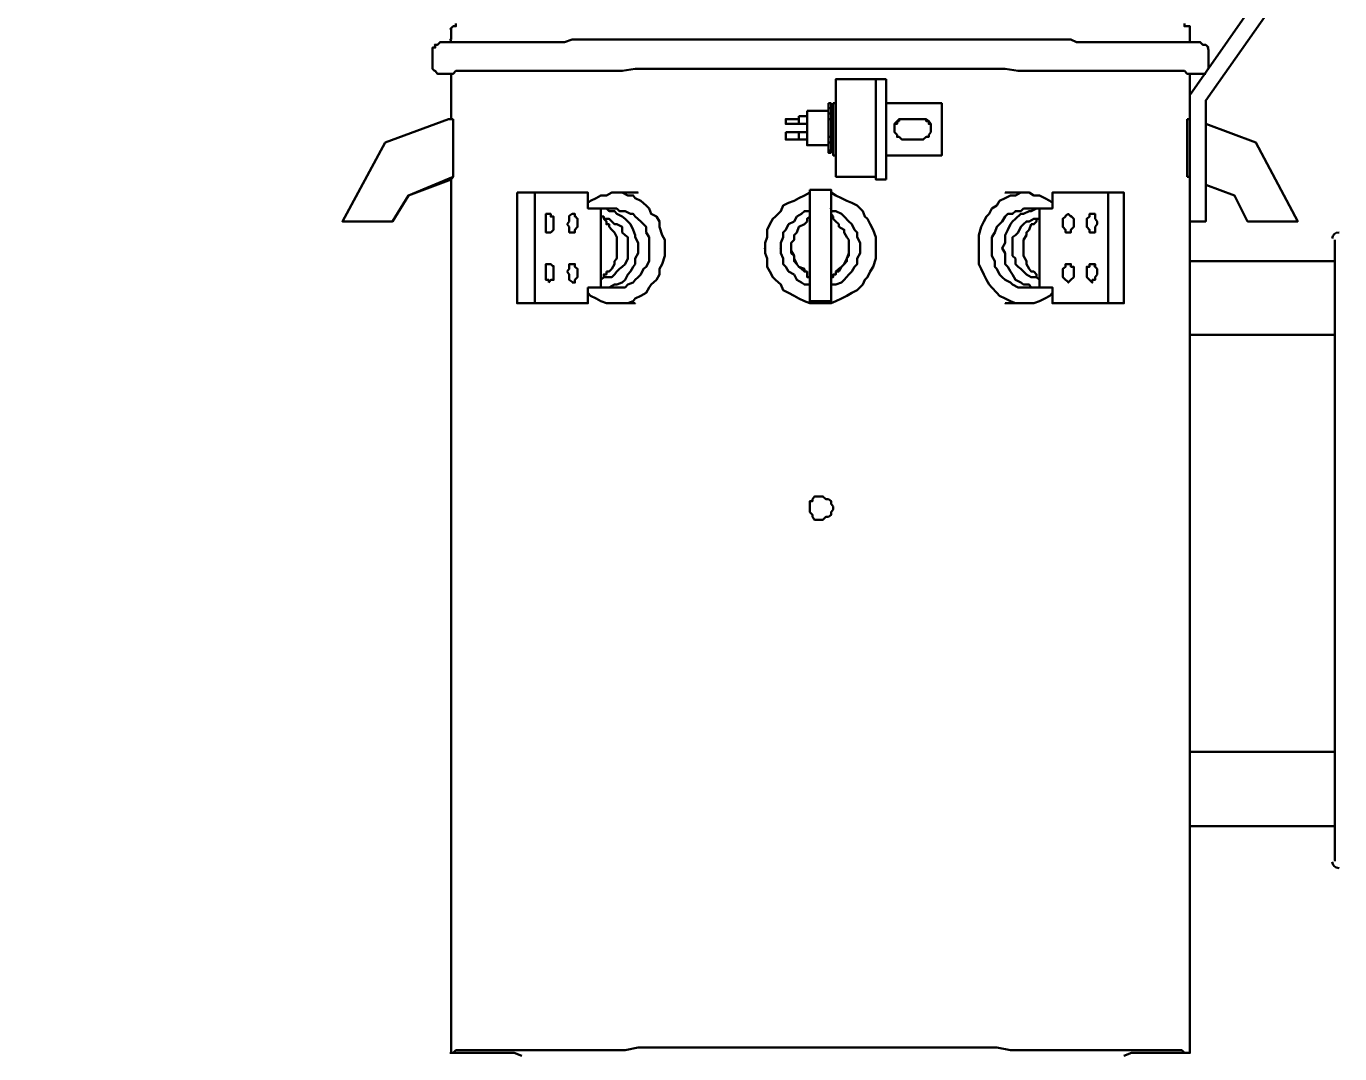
# Model space of a CAD drawing. Header units: metres. Extents: x 227 to 376, y 149 to 264.
# Drawn here: x 234.783 to 236.686, y 187.297 to 188.786 of the extents above; entities that cross this region are included whole.
import ezdxf

# ---------------------------------------------------------------- set-up
doc = ezdxf.new("R2010")
doc.units = ezdxf.units.M
doc.layers.get('Defpoints').update_dxf_attribs({"color": 1})
for name, color, linetype, lineweight in [('Cotas', 255, 'Continuous', 25), ('Equipos', 20, 'Continuous', 13), ('Trafo', 40, 'Continuous', 13)]:
    doc.layers.add(name, color=color, linetype=linetype, lineweight=lineweight)
doc.styles.add('0.3', font='', dxfattribs={"height": 0.3})
doc.styles.get("Standard").update_dxf_attribs({"font": '', "height": 0.1})
doc.styles.get('0.3').set_extended_font_data('@Arial Unicode MS')
doc.styles.get('Standard').set_extended_font_data('@Arial Unicode MS')
doc.dimstyles.get("Standard").update_dxf_attribs({"dimtxt": 0.1, "dimasz": 0.18, "dimexe": 0.18, "dimexo": 0.0625, "dimgap": 0.09, "dimtad": 0, "dimtih": 1, "dimtoh": 1, "dimzin": 0, "dimdsep": 46, "dimtxsty": 'Standard', "dimcen": 0.09, "dimclrd": 256, "dimclre": 256, "dimadec": 0, "dimazin": 0, "dimtfac": 1, "dimtofl": 0, "dimtmove": 0, "dimatfit": 3, "dimfxl": 1, "dimtolj": 1, "dimtzin": 0, "dimarcsym": 0})

# ---------------------------------------------------------------- blocks, each defined once
blk = doc.blocks.new('*D26')
at = {"layer": 'Cotas', "lineweight": -2, "ltscale": 2, "transparency": 16777216}
for p, q in [((237.3217, 189.5296), (237.3217, 191.9192)), ((242.0471, 186.2369), (242.0471, 191.9192)), ((237.5017, 191.7392), (239.0929, 191.7392)), ((241.8671, 191.7392), (240.2758, 191.7392))]:
    blk.add_line(p, q, dxfattribs=at)
at = {"layer": 'Cotas', "ltscale": 2, "transparency": 16777216}
for points in [[(237.5017, 191.7692), (237.5017, 191.7092), (237.3217, 191.7392)], [(241.8671, 191.7692), (241.8671, 191.7092), (242.0471, 191.7392)]]:
    blk.add_solid(points, dxfattribs=at)
at = {"layer": 'Defpoints', "color": 0, "ltscale": 2, "transparency": 16777216}
for p in [(237.3217, 191.7392), (237.3217, 189.4671), (242.0471, 186.1744)]:
    blk.add_point(p, dxfattribs=at)
at = {"layer": 'Cotas', "color": 0, "ltscale": 2, "transparency": 16777216, "insert": (239.6844, 191.7392), "char_height": 0.3, "width": 16.114598, "attachment_point": 5, "style": '0.3'}
blk.add_mtext('\\A1;3.2 m', dxfattribs=at)

msp = doc.modelspace()

# ---------------------------------------------------------------- linework, layer by layer
at = {"layer": 'Equipos', "linetype": 'Continuous', "lineweight": 30}
for points in [[(236.6374, 188.9273), (236.4691, 188.6862), (236.4691, 188.503), (236.492, 188.503), (236.492, 188.6783), (236.6564, 188.9123)], [(236.6564, 188.9123), (236.492, 188.6783), (236.492, 188.6783)]]:
    msp.add_lwpolyline(points, dxfattribs=at)
at = {"layer": 'Trafo', "linetype": 'Continuous', "lineweight": 30}
for points in [[(235.3985, 188.7819), (235.3975, 188.7819), (235.4015, 188.7858), (235.4015, 188.7858), (235.4015, 188.7858), (235.4015, 188.7858), (235.4055, 188.7858), (235.4055, 188.7858), (235.4055, 188.7898)], [(235.3985, 188.7669), (235.3985, 188.7819), (235.3985, 188.7819)], [(236.4612, 188.7898), (236.4612, 188.7858), (236.4651, 188.7858), (236.4651, 188.7858), (236.4651, 188.7858), (236.4651, 188.7858), (236.4691, 188.7858), (236.4691, 188.7819), (236.4691, 188.7819)], [(236.4691, 188.7669), (236.4691, 188.7819), (236.4691, 188.7819)], [(235.3716, 188.751), (235.3716, 188.755), (235.3756, 188.755), (235.3756, 188.7589), (235.3746, 188.7589), (235.3746, 188.7589), (235.3786, 188.7589), (235.3786, 188.7589), (235.3786, 188.7589), (235.3825, 188.7629), (235.3825, 188.7629), (235.3865, 188.7629), (235.3865, 188.7629), (235.3905, 188.7629), (235.3945, 188.7629), (235.3985, 188.7629), (235.3975, 188.7629), (235.4015, 188.7629), (235.4094, 188.7629), (235.4134, 188.7629), (235.4174, 188.7629), (235.4214, 188.7629), (235.4284, 188.7629), (235.4323, 188.7629), (235.4403, 188.7629), (235.4443, 188.7629), (235.4513, 188.7629), (235.4592, 188.7629), (235.4672, 188.7629), (235.4742, 188.7629), (235.4821, 188.7629), (235.4901, 188.7629), (235.4971, 188.7629), (235.505, 188.7629), (235.513, 188.7629), (235.524, 188.7629), (235.5319, 188.7629), (235.5429, 188.7629), (235.5509, 188.7629), (235.5628, 188.7629), (235.5738, 188.7669), (235.5817, 188.7669), (235.5927, 188.7669), (235.6046, 188.7669), (235.6156, 188.7669), (235.6275, 188.7669), (235.6385, 188.7669), (235.6505, 188.7669), (235.6624, 188.7669), (235.6734, 188.7669), (235.6853, 188.7669), (235.6963, 188.7669), (235.7082, 188.7669), (235.7232, 188.7669), (235.7341, 188.7669), (235.7461, 188.7669), (235.761, 188.7669), (235.773, 188.7669), (235.7839, 188.7669), (235.7998, 188.7669), (235.8108, 188.7669), (235.8267, 188.7669), (235.8377, 188.7669), (235.8536, 188.7669), (235.8646, 188.7669), (235.8795, 188.7669), (235.8915, 188.7669), (235.9064, 188.7669), (235.9224, 188.7669), (235.9333, 188.7669), (235.9492, 188.7669), (235.9602, 188.7669), (235.9751, 188.7669), (235.9871, 188.7669), (236.002, 188.7669), (236.014, 188.7669), (236.0289, 188.7669), (236.0409, 188.7669), (236.0558, 188.7669), (236.0678, 188.7669), (236.0827, 188.7669), (236.0937, 188.7669), (236.1096, 188.7669), (236.1205, 188.7669), (236.1325, 188.7669), (236.1474, 188.7669), (236.1594, 188.7669), (236.1703, 188.7669), (236.1823, 188.7669), (236.1933, 188.7669), (236.2092, 188.7669), (236.2201, 188.7669), (236.2321, 188.7669), (236.243, 188.7669), (236.255, 188.7669), (236.262, 188.7669), (236.2739, 188.7669), (236.2849, 188.7669), (236.2968, 188.7669), (236.3048, 188.7629), (236.3158, 188.7629), (236.3277, 188.7629), (236.3347, 188.7629), (236.3426, 188.7629), (236.3546, 188.7629), (236.3616, 188.7629), (236.3695, 188.7629), (236.3775, 188.7629), (236.3885, 188.7629), (236.3964, 188.7629), (236.4034, 188.7629), (236.4074, 188.7629), (236.4154, 188.7629), (236.4233, 188.7629), (236.4303, 188.7629), (236.4343, 188.7629), (236.4422, 188.7629), (236.4462, 188.7629), (236.4502, 188.7629), (236.4572, 188.7629), (236.4612, 188.7629), (236.4651, 188.7629), (236.4691, 188.7629), (236.4731, 188.7629), (236.4721, 188.7629), (236.4761, 188.7629), (236.4801, 188.7629), (236.4801, 188.7629), (236.4841, 188.7629), (236.4841, 188.7629), (236.4881, 188.7589), (236.4881, 188.7589), (236.492, 188.7589), (236.492, 188.7589), (236.492, 188.7589), (236.492, 188.7589), (236.496, 188.755), (236.495, 188.755), (236.496, 188.751)], [(235.3985, 188.7669), (235.3975, 188.7669), (235.3975, 188.7669), (235.3985, 188.7629), (235.3975, 188.7629), (235.3945, 188.7629)], [(236.4731, 188.7629), (236.4721, 188.7629), (236.4691, 188.7629), (236.4691, 188.7629), (236.4691, 188.7669), (236.4691, 188.7669), (236.4691, 188.7669)], [(235.3716, 188.7241), (235.3716, 188.751), (235.3716, 188.751)], [(236.496, 188.7241), (236.496, 188.751), (236.496, 188.751)], [(235.3985, 188.7171), (235.3945, 188.7171), (235.3905, 188.7171), (235.3865, 188.7171), (235.3825, 188.7171), (235.3825, 188.7171), (235.3786, 188.7171), (235.3786, 188.7171), (235.3786, 188.7171), (235.3756, 188.7211), (235.3746, 188.7211), (235.3746, 188.7211), (235.3746, 188.7211), (235.3716, 188.7241), (235.3716, 188.7251), (235.3716, 188.7251)], [(235.3985, 188.7171), (235.3975, 188.7171), (235.4015, 188.7171), (235.4015, 188.7171), (235.4055, 188.7211), (235.4094, 188.7211), (235.4174, 188.7211), (235.4214, 188.7211), (235.4284, 188.7211), (235.4363, 188.7211), (235.4443, 188.7211), (235.4552, 188.7211), (235.4672, 188.7211), (235.4782, 188.7211), (235.4901, 188.7211), (235.5011, 188.7211), (235.517, 188.7211), (235.528, 188.7211), (235.5429, 188.7211), (235.5588, 188.7211), (235.5778, 188.7211), (235.5927, 188.7211), (235.6126, 188.7211), (235.6275, 188.7211), (235.6465, 188.7211), (235.6654, 188.7241), (235.6853, 188.7241), (235.7082, 188.7241), (235.7271, 188.7241), (235.7461, 188.7241), (235.769, 188.7241), (235.7919, 188.7241), (235.8108, 188.7241), (235.8337, 188.7241), (235.8566, 188.7241), (235.8795, 188.7241), (235.8994, 188.7241), (235.9224, 188.7241), (235.9453, 188.7241), (235.9682, 188.7241), (235.9911, 188.7241), (236.014, 188.7241), (236.0329, 188.7241), (236.0558, 188.7241), (236.0787, 188.7241), (236.0976, 188.7241), (236.1205, 188.7241), (236.1405, 188.7241), (236.1634, 188.7241), (236.1823, 188.7241), (236.2012, 188.7241), (236.2201, 188.7211), (236.2391, 188.7211), (236.259, 188.7211), (236.2739, 188.7211), (236.2928, 188.7211), (236.3078, 188.7211), (236.3237, 188.7211), (236.3387, 188.7211), (236.3546, 188.7211), (236.3656, 188.7211), (236.3805, 188.7211), (236.3924, 188.7211), (236.4034, 188.7211), (236.4114, 188.7211), (236.4233, 188.7211), (236.4303, 188.7211), (236.4383, 188.7211), (236.4462, 188.7211), (236.4532, 188.7211), (236.4572, 188.7211), (236.4612, 188.7211), (236.4651, 188.7171), (236.4651, 188.7171), (236.4691, 188.7171), (236.4691, 188.7171)], [(236.496, 188.7241), (236.495, 188.7251), (236.495, 188.7251)], [(235.3985, 188.6514), (235.3985, 188.7171), (235.3985, 188.7171)], [(236.014, 188.5677), (235.9562, 188.5677), (235.9562, 188.7092), (236.014, 188.7092)], [(236.0289, 188.5637), (236.014, 188.5637), (236.014, 188.7092), (236.0289, 188.7092)], [(236.0289, 188.5637), (236.0289, 188.7092), (236.0289, 188.7092)], [(236.4691, 188.6862), (236.4691, 188.7171), (236.4691, 188.7171)], [(236.492, 188.7171), (236.492, 188.7171), (236.4881, 188.7171), (236.4881, 188.7171), (236.4881, 188.7171), (236.4841, 188.7171), (236.4841, 188.7171), (236.4801, 188.7171), (236.4761, 188.7171), (236.4731, 188.7171), (236.4691, 188.7171)], [(235.9492, 188.6673), (235.9453, 188.6673), (235.9453, 188.6743)], [(235.9492, 188.6743), (235.9453, 188.6743), (235.9453, 188.6743)], [(235.9453, 188.6056), (235.9453, 188.6713), (235.9453, 188.6713)], [(235.9492, 188.6594), (235.9492, 188.6673), (235.9492, 188.6743)], [(235.9522, 188.5986), (235.9522, 188.6743), (235.9562, 188.6743)], [(236.0289, 188.5986), (236.1096, 188.5986), (236.1096, 188.6743), (236.0289, 188.6743)], [(235.3029, 188.6175), (235.3945, 188.6514), (235.3945, 188.6514)], [(235.3945, 188.6514), (235.4015, 188.6514), (235.4015, 188.6514)], [(235.4015, 188.6514), (235.4015, 188.5677), (235.4015, 188.5677)], [(235.9024, 188.6444), (235.8835, 188.6444), (235.8835, 188.6514), (235.9024, 188.6514)], [(235.9024, 188.6444), (235.9024, 188.6554), (235.9024, 188.6554)], [(235.9144, 188.6554), (235.9024, 188.6554), (235.9024, 188.6554)], [(235.9144, 188.6135), (235.9144, 188.6633), (235.9144, 188.6633)], [(235.9453, 188.6633), (235.9144, 188.6633), (235.9144, 188.6633)], [(235.9453, 188.6514), (235.9453, 188.6594), (235.9453, 188.6594)], [(235.9492, 188.6594), (235.9453, 188.6594), (235.9453, 188.6594)], [(235.9492, 188.6514), (235.9453, 188.6514), (235.9453, 188.6514)], [(235.9522, 188.6633), (235.9492, 188.6633), (235.9492, 188.6633)], [(235.9492, 188.6514), (235.9492, 188.6594), (235.9492, 188.6594)], [(235.9492, 188.6255), (235.9492, 188.6514), (235.9492, 188.6514)], [(236.0558, 188.6215), (236.0518, 188.6215), (236.0478, 188.6255), (236.0449, 188.6255), (236.0449, 188.6285), (236.0409, 188.6325), (236.0409, 188.6364), (236.0409, 188.6404), (236.0409, 188.6444), (236.0449, 188.6444), (236.0449, 188.6484), (236.0478, 188.6514), (236.0518, 188.6514), (236.0558, 188.6514), (236.0518, 188.6514), (236.0478, 188.6514), (236.0478, 188.6484), (236.0449, 188.6484), (236.0409, 188.6444), (236.0409, 188.6404), (236.0409, 188.6364)], [(236.0937, 188.6364), (236.0937, 188.6404), (236.0937, 188.6444), (236.0907, 188.6484), (236.0867, 188.6484), (236.0867, 188.6514), (236.0827, 188.6514), (236.0787, 188.6514), (236.0827, 188.6514), (236.0867, 188.6514), (236.0907, 188.6484), (236.0907, 188.6444), (236.0937, 188.6444), (236.0937, 188.6404), (236.0937, 188.6364), (236.0937, 188.6325), (236.0907, 188.6285), (236.0907, 188.6255), (236.0867, 188.6255), (236.0827, 188.6215), (236.0787, 188.6215)], [(236.4691, 188.6514), (236.4651, 188.6514), (236.4651, 188.6514)], [(236.4651, 188.5677), (236.4651, 188.6514), (236.4651, 188.6514)], [(235.8835, 188.6325), (235.8835, 188.6215), (235.8835, 188.6215), (235.9024, 188.6215)], [(235.9024, 188.6215), (235.9024, 188.6325), (235.8835, 188.6325)], [(235.9144, 188.6444), (235.9024, 188.6444), (235.9024, 188.6444)], [(235.9144, 188.6325), (235.9024, 188.6325), (235.9024, 188.6325)], [(236.5339, 188.5408), (236.5528, 188.503), (236.5528, 188.503), (236.6255, 188.503), (236.6255, 188.503), (236.5647, 188.6175), (236.492, 188.6444)], [(235.3029, 188.6175), (235.2411, 188.503), (235.2411, 188.503), (235.3138, 188.503), (235.3138, 188.503), (235.3367, 188.5408)], [(235.9024, 188.6215), (235.8835, 188.6215), (235.8835, 188.6215)], [(235.9024, 188.6215), (235.9024, 188.6215), (235.9144, 188.6215)], [(235.9144, 188.6215), (235.9024, 188.6215), (235.9024, 188.6215)], [(235.9453, 188.6135), (235.9144, 188.6135), (235.9144, 188.6135)], [(235.9492, 188.6175), (235.9492, 188.6255), (235.9453, 188.6255)], [(235.9453, 188.6175), (235.9453, 188.6255), (235.9453, 188.6255)], [(235.9492, 188.6175), (235.9453, 188.6175), (235.9453, 188.6175)], [(235.9492, 188.6026), (235.9492, 188.6056), (235.9492, 188.6175)], [(235.9522, 188.6135), (235.9492, 188.6135), (235.9492, 188.6135)], [(236.0787, 188.6215), (236.0558, 188.6215), (236.0558, 188.6215)], [(235.9453, 188.6056), (235.9453, 188.6066), (235.9453, 188.6066)], [(235.9492, 188.6056), (235.9453, 188.6056), (235.9453, 188.6026)], [(235.9492, 188.6026), (235.9453, 188.6026), (235.9453, 188.6026)], [(235.9562, 188.5986), (235.9522, 188.5986), (235.9522, 188.5986)], [(235.9522, 188.5986), (235.9522, 188.5986), (235.9522, 188.5986), (235.9562, 188.5986)], [(236.0289, 188.5986), (236.1096, 188.5986), (236.1096, 188.5986)], [(235.2411, 188.503), (235.3138, 188.503), (235.3367, 188.5408), (235.3985, 188.5637)], [(235.4015, 188.5677), (235.3367, 188.5408), (235.3367, 188.5408)], [(235.4015, 188.5677), (235.4015, 188.5677), (235.3985, 188.5637), (235.3975, 188.5637)], [(235.3985, 187.2979), (235.3985, 188.5637), (235.3985, 188.5637)], [(236.4691, 188.5637), (236.4691, 188.5637), (236.4691, 188.5677), (236.4651, 188.5677)], [(236.4651, 188.5677), (236.4691, 188.5677), (236.4691, 188.5677)], [(236.5339, 188.5408), (236.5339, 188.5408), (236.492, 188.5558)], [(236.492, 188.5558), (236.5339, 188.5408), (236.5339, 188.5408)], [(235.5698, 188.3845), (235.4941, 188.3845), (235.4941, 188.5448)], [(235.4941, 188.5448), (235.52, 188.5448), (235.52, 188.3845)], [(235.6156, 188.5219), (235.5967, 188.5219), (235.5967, 188.5448), (235.52, 188.5448)], [(235.5967, 188.5299), (235.6007, 188.5329), (235.6086, 188.5369), (235.6156, 188.5408), (235.6236, 188.5408), (235.6315, 188.5448), (235.6385, 188.5448), (235.6465, 188.5448), (235.6544, 188.5408), (235.6624, 188.5408), (235.6654, 188.5369), (235.6734, 188.5329), (235.6813, 188.5259), (235.6853, 188.5219), (235.6883, 188.5139), (235.6963, 188.51), (235.7003, 188.503), (235.7003, 188.495), (235.7042, 188.4831), (235.7082, 188.4761), (235.7082, 188.4681), (235.7082, 188.4602), (235.7082, 188.4532), (235.7042, 188.4412), (235.7003, 188.4343), (235.7003, 188.4263), (235.6963, 188.4183), (235.6883, 188.4114), (235.6853, 188.4074), (235.6813, 188.3994), (235.6734, 188.3954), (235.6654, 188.3914), (235.6624, 188.3875), (235.6544, 188.3845), (235.6465, 188.3845), (235.6385, 188.3845), (235.6315, 188.3845), (235.6236, 188.3845), (235.6156, 188.3875), (235.6086, 188.3914), (235.6007, 188.3954), (235.5967, 188.3994)], [(235.6385, 188.5448), (235.6694, 188.5448), (235.6694, 188.5448)], [(235.9184, 188.3845), (235.9104, 188.3875), (235.9024, 188.3914), (235.8955, 188.3954), (235.8875, 188.3994), (235.8795, 188.4034), (235.8765, 188.4114), (235.8686, 188.4183), (235.8646, 188.4223), (235.8606, 188.4303), (235.8566, 188.4373), (235.8566, 188.4492), (235.8536, 188.4572), (235.8536, 188.4641), (235.8536, 188.4721), (235.8566, 188.4801), (235.8566, 188.491), (235.8606, 188.499), (235.8646, 188.507), (235.8686, 188.51), (235.8765, 188.5179), (235.8795, 188.5259), (235.8875, 188.5299), (235.8955, 188.5329), (235.9024, 188.5369), (235.9104, 188.5408), (235.9184, 188.5448)], [(235.9184, 188.3875), (235.9492, 188.3875), (235.9492, 188.3845), (235.9184, 188.3845), (235.9184, 188.3875), (235.9184, 188.5488)], [(235.9184, 188.5488), (235.9492, 188.5488), (235.9492, 188.3875)], [(235.9492, 188.5448), (235.9562, 188.5408), (235.9642, 188.5369), (235.9721, 188.5329), (235.9791, 188.5299), (235.9871, 188.5259), (235.9951, 188.5179), (235.998, 188.51), (236.002, 188.507), (236.006, 188.499), (236.01, 188.491), (236.014, 188.4801), (236.014, 188.4721), (236.014, 188.4641), (236.014, 188.4572), (236.014, 188.4492), (236.01, 188.4373), (236.006, 188.4303), (236.002, 188.4223), (235.998, 188.4183), (235.9951, 188.4114), (235.9871, 188.4034), (235.9791, 188.3994), (235.9721, 188.3954), (235.9642, 188.3914), (235.9562, 188.3875), (235.9492, 188.3845)], [(236.2699, 188.3994), (236.266, 188.3954), (236.259, 188.3914), (236.251, 188.3875), (236.243, 188.3845), (236.2361, 188.3845), (236.2281, 188.3845), (236.2241, 188.3845), (236.2162, 188.3845), (236.2092, 188.3875), (236.2012, 188.3914), (236.1933, 188.3954), (236.1893, 188.3994), (236.1823, 188.4074), (236.1783, 188.4114), (236.1743, 188.4183), (236.1703, 188.4263), (236.1664, 188.4343), (236.1634, 188.4412), (236.1634, 188.4532), (236.1634, 188.4602), (236.1634, 188.4681), (236.1634, 188.4761), (236.1634, 188.4831), (236.1664, 188.495), (236.1703, 188.503), (236.1743, 188.51), (236.1783, 188.5139), (236.1823, 188.5219), (236.1893, 188.5259), (236.1933, 188.5329), (236.2012, 188.5369), (236.2092, 188.5408), (236.2162, 188.5408), (236.2241, 188.5448), (236.2281, 188.5448), (236.2361, 188.5448), (236.243, 188.5408), (236.251, 188.5408), (236.259, 188.5369), (236.266, 188.5329), (236.2699, 188.5299)], [(236.2281, 188.5448), (236.2012, 188.5448), (236.2012, 188.5448)], [(236.251, 188.4074), (236.2699, 188.4074), (236.2699, 188.3845), (236.3506, 188.3845), (236.3506, 188.5448), (236.2699, 188.5448), (236.2699, 188.5219), (236.251, 188.5219)], [(236.3506, 188.5448), (236.3735, 188.5448), (236.3735, 188.3845)], [(236.6255, 188.503), (236.5528, 188.503), (236.5339, 188.5408)], [(235.6156, 188.5219), (235.6236, 188.5219), (235.6275, 188.5179), (235.6355, 188.5179), (235.6385, 188.5139), (235.6465, 188.51), (235.6505, 188.507), (235.6544, 188.503), (235.6584, 188.499), (235.6624, 188.491), (235.6654, 188.4831), (235.6654, 188.4801), (235.6694, 188.4721), (235.6694, 188.4641), (235.6694, 188.4572), (235.6654, 188.4492), (235.6654, 188.4412), (235.6624, 188.4373), (235.6584, 188.4303), (235.6544, 188.4263), (235.6505, 188.4183), (235.6465, 188.4143), (235.6385, 188.4114), (235.6355, 188.4114), (235.6275, 188.4074), (235.6236, 188.4074), (235.6156, 188.4074)], [(235.6156, 188.5179), (235.6156, 188.5219), (235.6156, 188.5219)], [(235.6156, 188.4074), (235.6156, 188.4114), (235.6156, 188.5219)], [(235.6156, 188.5179), (235.6156, 188.5139), (235.6156, 188.51), (235.6196, 188.51), (235.6196, 188.507), (235.6236, 188.503), (235.6236, 188.499), (235.6275, 188.499), (235.6275, 188.495)], [(235.6196, 188.5219), (235.6385, 188.5219), (235.6385, 188.5219)], [(235.6385, 188.5219), (235.6425, 188.5179), (235.6505, 188.5179), (235.6584, 188.5139), (235.6624, 188.5139), (235.6654, 188.51), (235.6734, 188.503), (235.6773, 188.499), (235.6813, 188.495), (235.6813, 188.4871), (235.6853, 188.4801), (235.6853, 188.4721), (235.6853, 188.4641), (235.6853, 188.4602), (235.6853, 188.4532), (235.6853, 188.4452), (235.6813, 188.4373), (235.6773, 188.4343), (235.6734, 188.4263), (235.6694, 188.4223), (235.6654, 188.4183), (235.6624, 188.4143), (235.6544, 188.4114), (235.6505, 188.4074), (235.6425, 188.4074), (235.6355, 188.4074)], [(235.9184, 188.4114), (235.9104, 188.4114), (235.9064, 188.4143), (235.8994, 188.4183), (235.8955, 188.4263), (235.8875, 188.4303), (235.8835, 188.4373), (235.8795, 188.4412), (235.8795, 188.4492), (235.8765, 188.4572), (235.8765, 188.4641), (235.8765, 188.4721), (235.8795, 188.4801), (235.8795, 188.4871), (235.8835, 188.491), (235.8875, 188.499), (235.8955, 188.503), (235.8994, 188.51), (235.9064, 188.5139), (235.9104, 188.5179), (235.9184, 188.5179)], [(235.9104, 188.499), (235.9104, 188.499), (235.9144, 188.503), (235.9144, 188.503), (235.9144, 188.507), (235.9184, 188.51), (235.9184, 188.511), (235.9184, 188.5139), (235.9184, 188.5179)], [(235.9492, 188.5219), (235.9482, 188.5219), (235.9482, 188.5219)], [(235.9492, 188.5219), (235.9492, 188.5179), (235.9492, 188.5139), (235.9522, 188.51), (235.9522, 188.507), (235.9562, 188.503), (235.9562, 188.503), (235.9602, 188.499), (235.9602, 188.495)], [(235.9492, 188.5179), (235.9562, 188.5179), (235.9642, 188.5139), (235.9682, 188.51), (235.9751, 188.503), (235.9791, 188.499), (235.9831, 188.491), (235.9871, 188.4871), (235.9871, 188.4801), (235.9911, 188.4721), (235.9911, 188.4641), (235.9911, 188.4572), (235.9871, 188.4492), (235.9871, 188.4412), (235.9831, 188.4373), (235.9791, 188.4303), (235.9751, 188.4263), (235.9682, 188.4183), (235.9642, 188.4143), (235.9562, 188.4114), (235.9492, 188.4114)], [(236.2321, 188.4074), (236.2241, 188.4074), (236.2201, 188.4074), (236.2122, 188.4114), (236.2092, 188.4143), (236.2012, 188.4183), (236.1972, 188.4223), (236.1933, 188.4263), (236.1893, 188.4343), (236.1863, 188.4373), (236.1863, 188.4452), (236.1823, 188.4532), (236.1823, 188.4602), (236.1823, 188.4641), (236.1823, 188.4721), (236.1823, 188.4801), (236.1863, 188.4871), (236.1893, 188.495), (236.1933, 188.499), (236.1972, 188.503), (236.2012, 188.51), (236.2052, 188.5139), (236.2122, 188.5139), (236.2162, 188.5179), (236.2241, 188.5179), (236.2281, 188.5219)], [(236.251, 188.4074), (236.247, 188.4074), (236.2391, 188.4074), (236.2361, 188.4114), (236.2281, 188.4114), (236.2241, 188.4143), (236.2162, 188.4183), (236.2122, 188.4263), (236.2092, 188.4303), (236.2052, 188.4373), (236.2012, 188.4412), (236.2012, 188.4492), (236.2012, 188.4572), (236.1972, 188.4641), (236.2012, 188.4721), (236.2012, 188.4801), (236.2012, 188.4831), (236.2052, 188.491), (236.2092, 188.499), (236.2122, 188.503), (236.2162, 188.507), (236.2241, 188.5139), (236.2281, 188.5139), (236.2361, 188.5179), (236.2391, 188.5179), (236.247, 188.5219), (236.251, 188.5219)], [(236.247, 188.5219), (236.2281, 188.5219), (236.2281, 188.5219)], [(236.243, 188.499), (236.243, 188.499), (236.247, 188.503), (236.247, 188.507), (236.251, 188.507), (236.251, 188.51), (236.251, 188.5139), (236.251, 188.5179), (236.251, 188.5219)], [(236.251, 188.5219), (236.251, 188.5179), (236.251, 188.4114), (236.251, 188.4074)], [(235.6196, 188.507), (235.6275, 188.507), (235.6315, 188.503), (235.6355, 188.499), (235.6385, 188.499), (235.6465, 188.495), (235.6465, 188.4871), (235.6505, 188.4831), (235.6544, 188.4801), (235.6544, 188.4721), (235.6544, 188.4641), (235.6544, 188.4602), (235.6544, 188.4532), (235.6544, 188.4492), (235.6505, 188.4412), (235.6465, 188.4373), (235.6425, 188.4343), (235.6385, 188.4303), (235.6355, 188.4263), (235.6315, 188.4223), (235.6236, 188.4223), (235.6196, 188.4223)], [(235.6275, 188.495), (235.6315, 188.491), (235.6355, 188.4871), (235.6385, 188.4801), (235.6385, 188.4761), (235.6385, 188.4681), (235.6385, 188.4602), (235.6385, 188.4572), (235.6385, 188.4492), (235.6355, 188.4452), (235.6355, 188.4412), (235.6315, 188.4343), (235.6275, 188.4303), (235.6236, 188.4303)], [(235.9104, 188.4343), (235.9104, 188.4343), (235.9024, 188.4373), (235.8994, 188.4412), (235.8955, 188.4452), (235.8955, 188.4532), (235.8915, 188.4572), (235.8915, 188.4641), (235.8915, 188.4721), (235.8955, 188.4761), (235.8955, 188.4831), (235.8994, 188.4871), (235.9024, 188.495), (235.9104, 188.499)], [(235.9602, 188.495), (235.9682, 188.491), (235.9682, 188.4871), (235.9721, 188.4801), (235.9751, 188.4761), (235.9751, 188.4681), (235.9751, 188.4641), (235.9751, 188.4572), (235.9721, 188.4492), (235.9721, 188.4452), (235.9682, 188.4412), (235.9642, 188.4373), (235.9602, 188.4303), (235.9602, 188.4303)], [(236.247, 188.4223), (236.243, 188.4223), (236.2391, 188.4223), (236.2321, 188.4263), (236.2281, 188.4303), (236.2241, 188.4343), (236.2201, 188.4373), (236.2162, 188.4412), (236.2162, 188.4492), (236.2122, 188.4532), (236.2122, 188.4602), (236.2122, 188.4641), (236.2122, 188.4721), (236.2122, 188.4801), (236.2162, 188.4831), (236.2201, 188.4871), (236.2241, 188.495), (236.2281, 188.499), (236.2321, 188.503), (236.2361, 188.503), (236.243, 188.507), (236.247, 188.507)], [(236.2391, 188.4303), (236.2361, 188.4343), (236.2321, 188.4412), (236.2321, 188.4452), (236.2281, 188.4532), (236.2281, 188.4572), (236.2281, 188.4641), (236.2281, 188.4721), (236.2281, 188.4761), (236.2321, 188.4831), (236.2321, 188.4871), (236.2361, 188.491), (236.2391, 188.499)], [(236.2391, 188.499), (236.243, 188.499), (236.243, 188.499)], [(236.4691, 187.2979), (236.4691, 188.503), (236.4691, 188.503)], [(236.4691, 188.503), (236.4691, 188.503), (236.492, 188.503), (236.492, 188.503)], [(236.6793, 188.4761), (236.6793, 188.4532), (236.6793, 188.4532)], [(235.8536, 188.4641), (235.8526, 188.4641), (235.8526, 188.4641)], [(235.8765, 188.4641), (235.8755, 188.4641), (235.8755, 188.4641)], [(235.9184, 188.4114), (235.9104, 188.4114), (235.9064, 188.4143), (235.8994, 188.4183), (235.8955, 188.4263), (235.8875, 188.4303), (235.8835, 188.4373), (235.8795, 188.4412), (235.8795, 188.4492), (235.8765, 188.4572), (235.8765, 188.4641)], [(235.9104, 188.4303), (235.9064, 188.4343), (235.9024, 188.4373), (235.8994, 188.4412), (235.8955, 188.4492), (235.8955, 188.4532), (235.8915, 188.4602), (235.8915, 188.4641)], [(235.9911, 188.4641), (235.9911, 188.4572), (235.9871, 188.4492), (235.9871, 188.4412), (235.9831, 188.4373), (235.9791, 188.4303), (235.9751, 188.4263), (235.9682, 188.4183), (235.9642, 188.4143), (235.9562, 188.4114), (235.9492, 188.4114)], [(235.9751, 188.4641), (235.9751, 188.4602), (235.9751, 188.4532), (235.9721, 188.4492), (235.9682, 188.4412), (235.9642, 188.4373), (235.9602, 188.4343), (235.9562, 188.4303)], [(236.4691, 188.4452), (236.6793, 188.4452), (236.6793, 188.4452)], [(236.6793, 188.4532), (236.6793, 187.6036), (236.6793, 187.6036)], [(235.6236, 188.4303), (235.6236, 188.4263), (235.6196, 188.4263), (235.6196, 188.4223), (235.6156, 188.4183), (235.6156, 188.4183), (235.6156, 188.4143), (235.6156, 188.4114), (235.6156, 188.4074)], [(235.9184, 188.4114), (235.9184, 188.4143), (235.9184, 188.4183), (235.9184, 188.4223), (235.9144, 188.4223), (235.9144, 188.4263), (235.9144, 188.4303), (235.9104, 188.4303), (235.9104, 188.4343)], [(235.9602, 188.4303), (235.9562, 188.4303), (235.9562, 188.4263), (235.9522, 188.4263), (235.9522, 188.4223), (235.9492, 188.4223), (235.9492, 188.4183), (235.9492, 188.4143), (235.9492, 188.4114)], [(236.243, 188.4303), (236.2391, 188.4303), (236.2391, 188.4303)], [(236.251, 188.4074), (236.251, 188.4114), (236.251, 188.4143), (236.251, 188.4183), (236.251, 188.4183), (236.247, 188.4223), (236.247, 188.4263), (236.243, 188.4303), (236.243, 188.4303)], [(235.5698, 188.3845), (235.5967, 188.3845), (235.5967, 188.4074)], [(235.5967, 188.4074), (235.6156, 188.4074), (235.6156, 188.4074)], [(235.5967, 188.4074), (235.6156, 188.4074), (235.6156, 188.4074)], [(235.6196, 188.4074), (235.6355, 188.4074), (235.6355, 188.4074)], [(236.251, 188.4074), (236.2321, 188.4074), (236.2321, 188.4074)], [(236.251, 188.4074), (236.2699, 188.4074), (236.2699, 188.4074)], [(235.4941, 188.3845), (235.52, 188.3845), (235.5967, 188.3845)], [(235.6355, 188.3845), (235.6654, 188.3845), (235.6654, 188.3845)], [(235.9453, 188.3845), (235.9373, 188.3845), (235.9293, 188.3845), (235.9224, 188.3845)], [(236.2321, 188.3845), (236.2012, 188.3845), (236.2012, 188.3845)], [(236.3506, 188.3845), (236.3735, 188.3845), (236.2968, 188.3845), (236.2699, 188.3845)], [(236.4691, 188.3387), (236.6793, 188.3387), (236.6793, 188.3387)], [(235.9184, 188.0897), (235.9184, 188.0857), (235.9184, 188.0857)], [(235.9522, 188.0897), (235.9522, 188.0857), (235.9522, 188.0857)], [(236.4691, 187.7341), (236.6793, 187.7341), (236.6793, 187.7341)], [(236.4691, 187.6265), (236.6793, 187.6265), (236.6793, 187.6265)], [(236.6793, 187.6036), (236.6793, 187.5807), (236.6793, 187.5807)], [(236.6793, 187.5807), (236.6793, 187.5767), (236.6793, 187.5767)], [(236.6793, 187.5767), (236.6793, 187.5777), (236.6793, 187.5777)], [(235.3985, 187.2979), (235.3975, 187.2979), (235.4015, 187.2979), (235.4015, 187.2979), (235.4055, 187.3019), (235.4094, 187.3019), (235.4174, 187.3019), (235.4214, 187.3019), (235.4284, 187.3019), (235.4363, 187.3019), (235.4473, 187.3019), (235.4552, 187.3019), (235.4672, 187.3019), (235.4782, 187.3019), (235.4901, 187.3019), (235.5011, 187.3019), (235.517, 187.3019), (235.5319, 187.3019), (235.5469, 187.3019), (235.5628, 187.3019), (235.5778, 187.3019), (235.5967, 187.3019), (235.6126, 187.3019), (235.6315, 187.3019), (235.6505, 187.3019), (235.6694, 187.3058), (235.6883, 187.3058), (235.7112, 187.3058), (235.7311, 187.3058), (235.7501, 187.3058), (235.773, 187.3058), (235.7959, 187.3058), (235.8148, 187.3058), (235.8377, 187.3058), (235.8606, 187.3058), (235.8835, 187.3058), (235.9064, 187.3058), (235.9293, 187.3058), (235.9522, 187.3058), (235.9721, 187.3058), (235.9951, 187.3058), (236.018, 187.3058), (236.0409, 187.3058), (236.0638, 187.3058), (236.0827, 187.3058), (236.1056, 187.3058), (236.1285, 187.3058), (236.1474, 187.3058), (236.1664, 187.3058), (236.1893, 187.3058), (236.2092, 187.3019), (236.2281, 187.3019), (236.247, 187.3019), (236.262, 187.3019), (236.2819, 187.3019), (236.2968, 187.3019), (236.3158, 187.3019), (236.3317, 187.3019), (236.3426, 187.3019), (236.3576, 187.3019), (236.3735, 187.3019), (236.3845, 187.3019), (236.3964, 187.3019), (236.4074, 187.3019), (236.4154, 187.3019), (236.4273, 187.3019), (236.4343, 187.3019), (236.4422, 187.3019), (236.4502, 187.3019), (236.4532, 187.3019), (236.4572, 187.3019), (236.4612, 187.2979), (236.4651, 187.2979), (236.4691, 187.2979), (236.4691, 187.2979), (236.4691, 187.2979), (236.4691, 187.2979), (236.4651, 187.2979), (236.4612, 187.2979), (236.4572, 187.2979), (236.4532, 187.2979), (236.4502, 187.2979), (236.4422, 187.2979), (236.4343, 187.2979), (236.4273, 187.2979), (236.4154, 187.2979), (236.4074, 187.2979), (236.3964, 187.2979), (236.3845, 187.2979), (236.3735, 187.2939)], [(235.5011, 187.2939), (235.4901, 187.2979), (235.4782, 187.2979), (235.4672, 187.2979), (235.4552, 187.2979), (235.4473, 187.2979), (235.4363, 187.2979), (235.4284, 187.2979), (235.4214, 187.2979), (235.4174, 187.2979), (235.4094, 187.2979), (235.4055, 187.2979), (235.4015, 187.2979), (235.4015, 187.2979), (235.3985, 187.2979), (235.3975, 187.2979)]]:
    msp.add_lwpolyline(points, dxfattribs=at)
for points in [[(236.0787, 188.6514), (236.0558, 188.6514)], [(235.5399, 188.4871), (235.5389, 188.4871), (235.5359, 188.4871), (235.5359, 188.491), (235.5359, 188.495), (235.5359, 188.499), (235.5359, 188.503), (235.5359, 188.503), (235.5359, 188.507), (235.5359, 188.51), (235.5359, 188.5139), (235.5399, 188.5139), (235.5389, 188.5139), (235.5429, 188.5139), (235.5429, 188.51), (235.5469, 188.51), (235.5469, 188.507), (235.5469, 188.503), (235.5469, 188.499), (235.5469, 188.499), (235.5469, 188.495), (235.5469, 188.491), (235.5429, 188.4871), (235.5429, 188.4871)], [(235.5738, 188.4871), (235.5738, 188.4871), (235.5698, 188.4871), (235.5698, 188.491), (235.5698, 188.495), (235.5698, 188.495), (235.5668, 188.499), (235.5698, 188.503), (235.5698, 188.507), (235.5698, 188.51), (235.5698, 188.511), (235.5738, 188.5139), (235.5738, 188.5139), (235.5778, 188.5139), (235.5778, 188.51), (235.5778, 188.511), (235.5817, 188.507), (235.5817, 188.503), (235.5817, 188.499), (235.5817, 188.495), (235.5817, 188.495), (235.5778, 188.491), (235.5778, 188.4871), (235.5778, 188.4871)], [(236.2928, 188.5139), (236.2928, 188.5139), (236.2968, 188.51), (236.2968, 188.511), (236.3008, 188.507), (236.3008, 188.503), (236.3008, 188.499), (236.3008, 188.495), (236.3008, 188.495), (236.2968, 188.491), (236.2968, 188.4871), (236.2928, 188.4871), (236.2928, 188.4871), (236.2928, 188.4871), (236.2889, 188.4871), (236.2889, 188.491), (236.2849, 188.495), (236.2849, 188.495), (236.2849, 188.499), (236.2849, 188.503), (236.2849, 188.507), (236.2889, 188.51), (236.2889, 188.511)], [(236.3277, 188.5139), (236.3277, 188.5139), (236.3317, 188.5139), (236.3317, 188.51), (236.3317, 188.507), (236.3347, 188.503), (236.3347, 188.503), (236.3347, 188.499), (236.3317, 188.495), (236.3317, 188.491), (236.3317, 188.4871), (236.3277, 188.4871), (236.3277, 188.4871), (236.3237, 188.4871), (236.3237, 188.4871), (236.3237, 188.491), (236.3197, 188.495), (236.3197, 188.499), (236.3197, 188.499), (236.3197, 188.503), (236.3197, 188.507), (236.3237, 188.51), (236.3237, 188.511), (236.3237, 188.5139)], [(235.3059, 188.503), (235.2491, 188.503), (235.2491, 188.503), (235.2491, 188.503)], [(236.6185, 188.503), (236.6175, 188.503), (236.6175, 188.503), (236.5608, 188.503), (236.5608, 188.503)], [(235.5399, 188.4143), (235.5399, 188.4183), (235.5359, 188.4183), (235.5359, 188.4183), (235.5359, 188.4223), (235.5359, 188.4263), (235.5359, 188.4303), (235.5359, 188.4343), (235.5359, 188.4373), (235.5359, 188.4383), (235.5359, 188.4412), (235.5399, 188.4412), (235.5389, 188.4412), (235.5429, 188.4412), (235.5429, 188.4412), (235.5469, 188.4373), (235.5469, 188.4383), (235.5469, 188.4343), (235.5469, 188.4303), (235.5469, 188.4263), (235.5469, 188.4223), (235.5469, 188.4183), (235.5429, 188.4183), (235.5429, 188.4183)], [(235.5738, 188.4143), (235.5738, 188.4153), (235.5698, 188.4183), (235.5698, 188.4183), (235.5698, 188.4223), (235.5698, 188.4263), (235.5668, 188.4303), (235.5698, 188.4343), (235.5698, 188.4373), (235.5698, 188.4383), (235.5698, 188.4412), (235.5738, 188.4412), (235.5738, 188.4412), (235.5778, 188.4412), (235.5778, 188.4412), (235.5778, 188.4373), (235.5817, 188.4343), (235.5817, 188.4343), (235.5817, 188.4303), (235.5817, 188.4263), (235.5817, 188.4223), (235.5778, 188.4183), (235.5778, 188.4183), (235.5778, 188.4143)], [(236.2928, 188.4412), (236.2928, 188.4412), (236.2968, 188.4412), (236.2968, 188.4373), (236.3008, 188.4373), (236.3008, 188.4343), (236.3008, 188.4303), (236.3008, 188.4263), (236.3008, 188.4223), (236.2968, 188.4183), (236.2968, 188.4183), (236.2928, 188.4143), (236.2928, 188.4153), (236.2928, 188.4153), (236.2889, 188.4183), (236.2889, 188.4183), (236.2849, 188.4223), (236.2849, 188.4263), (236.2849, 188.4303), (236.2849, 188.4343), (236.2849, 188.4343), (236.2889, 188.4373), (236.2889, 188.4412)], [(236.3277, 188.4412), (236.3277, 188.4412), (236.3317, 188.4412), (236.3317, 188.4373), (236.3307, 188.4383), (236.3347, 188.4343), (236.3347, 188.4303), (236.3347, 188.4263), (236.3317, 188.4223), (236.3317, 188.4183), (236.3307, 188.4183), (236.3277, 188.4183), (236.3277, 188.4143), (236.3237, 188.4183), (236.3237, 188.4183), (236.3237, 188.4183), (236.3197, 188.4223), (236.3197, 188.4263), (236.3197, 188.4303), (236.3197, 188.4343), (236.3197, 188.4373), (236.3237, 188.4373), (236.3237, 188.4412), (236.3237, 188.4412)], [(235.9184, 188.0897), (235.9184, 188.0937), (235.9184, 188.0976), (235.9224, 188.0976), (235.9224, 188.1006), (235.9253, 188.1046), (235.9293, 188.1046), (235.9333, 188.1046), (235.9373, 188.1046), (235.9413, 188.1006), (235.9453, 188.1006), (235.9492, 188.0976), (235.9492, 188.0937), (235.9522, 188.0897), (235.9522, 188.0857), (235.9492, 188.0817), (235.9492, 188.0777), (235.9453, 188.0747), (235.9413, 188.0747), (235.9373, 188.0707), (235.9333, 188.0707), (235.9293, 188.0707), (235.9253, 188.0707), (235.9224, 188.0747), (235.9224, 188.0777), (235.9184, 188.0817), (235.9184, 188.0857)]]:
    msp.add_lwpolyline(points, close=True, dxfattribs=at)
for points in [[(236.6853, 188.4871), (236.6793, 188.4871), (236.6753, 188.4831), (236.6753, 188.4781)], [(236.6753, 187.5748), (236.6753, 187.5698), (236.6793, 187.5658), (236.6853, 187.5658)]]:
    msp.add_open_spline(points, degree=3, dxfattribs=at)

# ---------------------------------------------------------------- dimensions: what is measured, and where the dimension line sits
at = {"layer": 'Cotas', "ltscale": 2}
dim = msp.add_linear_dim(base=(237.3217, 191.7392), p1=(242.0471, 186.1744), p2=(237.3217, 189.4671), text='3.2 m', dimstyle='Standard', override={"dimtxsty": '0.3'}, dxfattribs=at)
dim.commit()
dim.dimension.update_dxf_attribs({"geometry": '*D26', "text_midpoint": (239.6844, 191.7392)})

doc.saveas('drawing.dxf')
